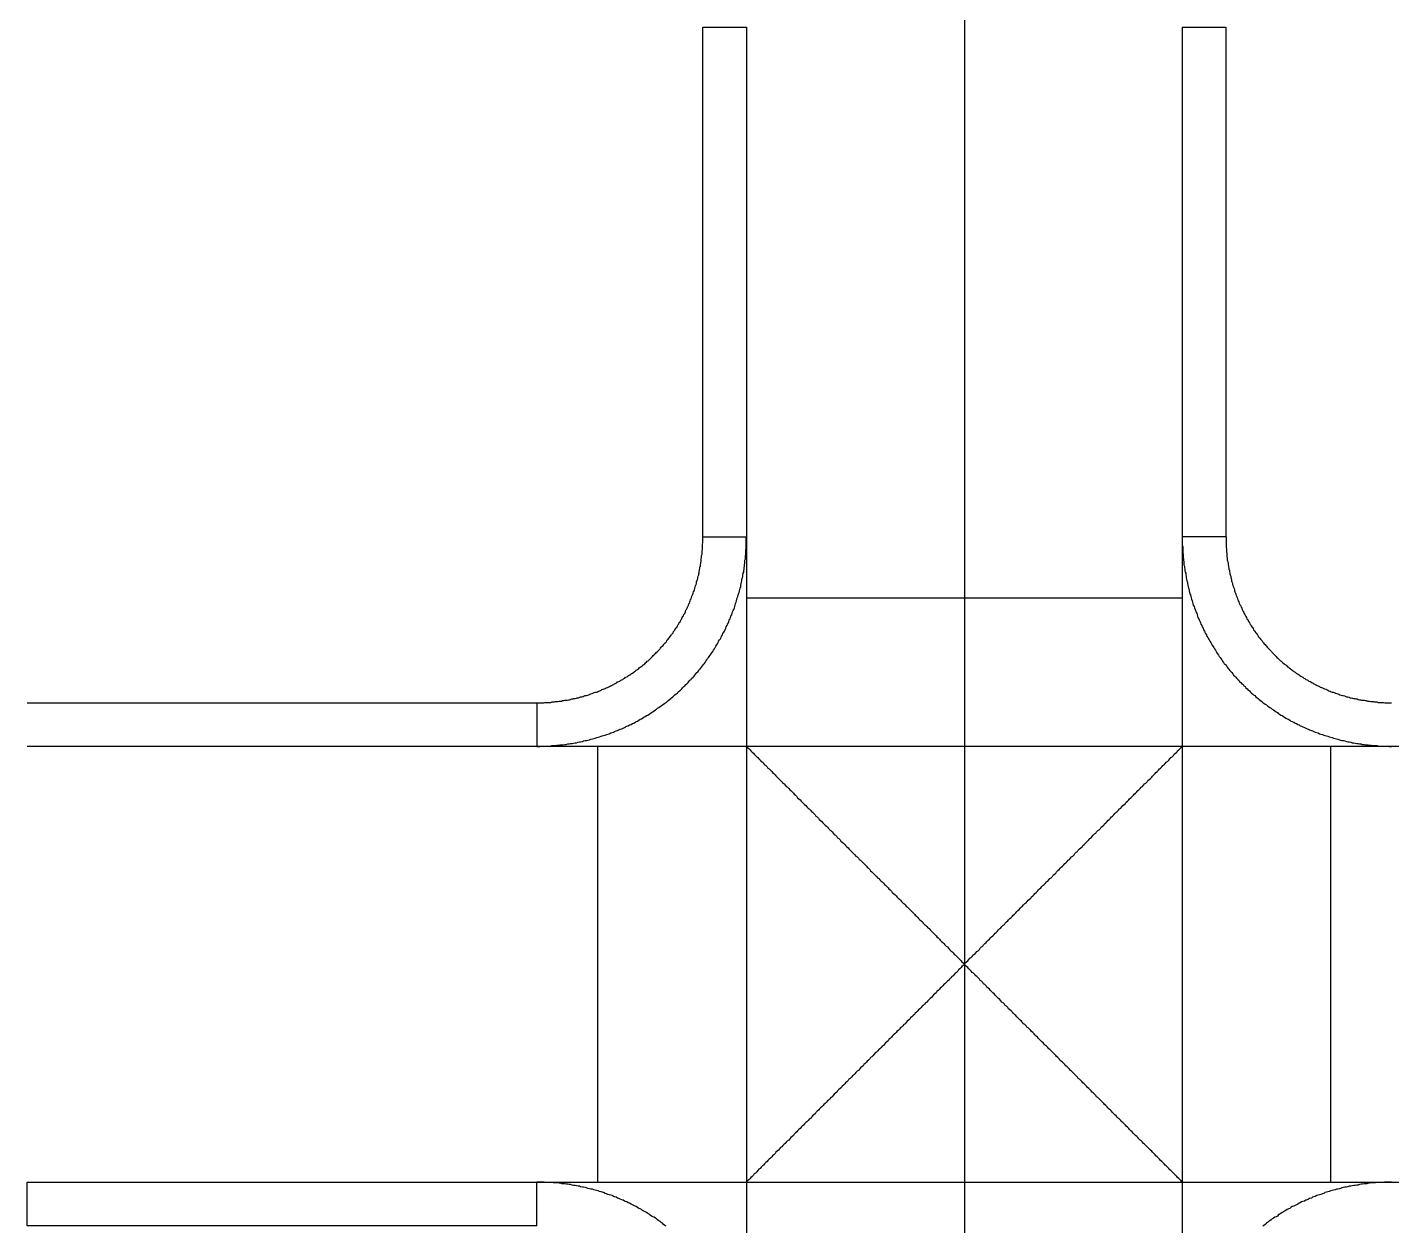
# Model space of a CAD drawing. Header units: millimetres. Extents: x 0 to 3800, y -67 to 2530.
# Drawn here: x 2340.594 to 2343.808, y 1010.494 to 1013.317 of the extents above; entities that cross this region are included whole.
import ezdxf
from ezdxf.lldxf.tags import DXFTag

# ---------------------------------------------------------------- set-up
doc = ezdxf.new("R2010")
doc.units = ezdxf.units.MM
doc.layers.add('내부선 및 부속', color=4, linetype='Continuous')
doc.layers.add('중심선', color=1, linetype='DASHED')
tags = doc.linetypes.add('DASHDOT', pattern=[70, 31, -13, 13, -13]).pattern_tags.tags
tags[10:11] = [DXFTag(74, 4), DXFTag(75, 0), DXFTag(340, '0'), DXFTag(46, 0.0), DXFTag(50, 0.0), DXFTag(44, 0.0), DXFTag(45, 0.0)]
tags[8:9] = [DXFTag(74, 4), DXFTag(75, 0), DXFTag(340, '0'), DXFTag(46, 0.0), DXFTag(50, 0.0), DXFTag(44, 0.0), DXFTag(45, 0.0)]
tags[6:7] = [DXFTag(74, 4), DXFTag(75, 0), DXFTag(340, '0'), DXFTag(46, 0.0), DXFTag(50, 0.0), DXFTag(44, 0.0), DXFTag(45, 0.0)]
tags[4:5] = [DXFTag(74, 4), DXFTag(75, 0), DXFTag(340, '0'), DXFTag(46, 0.0), DXFTag(50, 0.0), DXFTag(44, 0.0), DXFTag(45, 0.0)]
tags = doc.linetypes.add('DASHED', pattern=[25.72, 12.86, -12.86]).pattern_tags.tags
tags[6:7] = [DXFTag(74, 4), DXFTag(75, 0), DXFTag(340, '0'), DXFTag(46, 0.0), DXFTag(50, 0.0), DXFTag(44, 0.0), DXFTag(45, 0.0)]
tags[4:5] = [DXFTag(74, 4), DXFTag(75, 0), DXFTag(340, '0'), DXFTag(46, 0.0), DXFTag(50, 0.0), DXFTag(44, 0.0), DXFTag(45, 0.0)]

msp = doc.modelspace()

# ---------------------------------------------------------------- linework, layer by layer
at = {"layer": '내부선 및 부속', "linetype": 'Continuous'}
for p, q in [((2342.1852, 1012.1164), (2342.1852, 1013.3167)), ((2342.1852, 1013.3167), (2342.2879, 1013.3167)), ((2342.2879, 1013.3167), (2342.2879, 1008.9026)), ((2343.3144, 1013.3167), (2343.3144, 1008.9026)), ((2343.3144, 1013.3167), (2343.4171, 1013.3167)), ((2343.4171, 1013.3167), (2343.4171, 1012.1164)), ((2342.1852, 1012.1164), (2342.2879, 1012.1164)), ((2343.4171, 1012.1164), (2343.3144, 1012.1164)), ((2342.2879, 1011.9728), (2343.3144, 1011.9728)), ((2340.5941, 1011.7256), (2341.7944, 1011.7256)), ((2341.7944, 1011.7256), (2341.7944, 1011.6229)), ((2340.5941, 1011.6229), (2345.0082, 1011.6229)), ((2341.938, 1010.5964), (2341.938, 1011.6229)), ((2343.6643, 1010.5964), (2343.6643, 1011.6229)), ((2340.5941, 1010.4937), (2340.5941, 1010.5964)), ((2340.5941, 1010.5964), (2345.0082, 1010.5964)), ((2341.7944, 1010.4937), (2341.7944, 1010.5964)), ((2341.7944, 1010.4937), (2340.5941, 1010.4937))]:
    msp.add_line(p, q, dxfattribs=at)
at = {"layer": '내부선 및 부속', "linetype": 'Continuous', "flags": 128}
for points in [[(2341.7944, 1011.6225), (2341.7974, 1011.6225), (2341.8014, 1011.6225), (2341.8044, 1011.6235), (2341.8084, 1011.6235), (2341.8114, 1011.6235), (2341.8154, 1011.6235), (2341.8184, 1011.6235), (2341.8224, 1011.6235), (2341.8254, 1011.6235), (2341.8294, 1011.6245), (2341.8324, 1011.6245), (2341.8364, 1011.6245), (2341.8394, 1011.6245), (2341.8424, 1011.6255), (2341.8464, 1011.6255), (2341.8494, 1011.6265), (2341.8534, 1011.6265), (2341.8564, 1011.6265), (2341.8604, 1011.6275), (2341.8634, 1011.6275), (2341.8674, 1011.6285), (2341.8704, 1011.6285), (2341.8734, 1011.6295), (2341.8774, 1011.6295), (2341.8804, 1011.6305), (2341.8844, 1011.6315), (2341.8874, 1011.6315), (2341.8914, 1011.6325), (2341.8944, 1011.6335), (2341.8974, 1011.6335), (2341.9014, 1011.6345), (2341.9044, 1011.6355), (2341.9084, 1011.6365), (2341.9114, 1011.6365), (2341.9144, 1011.6375), (2341.9184, 1011.6385), (2341.9214, 1011.6395), (2341.9254, 1011.6405), (2341.9284, 1011.6415), (2341.9314, 1011.6425), (2341.9354, 1011.6435), (2341.9384, 1011.6445), (2341.9414, 1011.6455), (2341.9454, 1011.6465), (2341.9484, 1011.6475), (2341.9514, 1011.6485), (2341.9554, 1011.6495), (2341.9584, 1011.6505), (2341.9614, 1011.6515), (2341.9644, 1011.6525), (2341.9684, 1011.6545), (2341.9714, 1011.6555), (2341.9744, 1011.6565), (2341.9774, 1011.6575), (2341.9814, 1011.6595), (2341.9844, 1011.6605), (2341.9874, 1011.6615), (2341.9904, 1011.6635), (2341.9944, 1011.6645), (2341.9974, 1011.6655), (2342.0004, 1011.6675), (2342.0034, 1011.6685), (2342.0064, 1011.6705), (2342.0094, 1011.6715), (2342.0124, 1011.6735), (2342.0164, 1011.6745), (2342.0194, 1011.6765), (2342.0224, 1011.6775), (2342.0254, 1011.6795), (2342.0284, 1011.6815), (2342.0314, 1011.6825), (2342.0344, 1011.6845), (2342.0374, 1011.6865), (2342.0404, 1011.6875), (2342.0434, 1011.6895), (2342.0464, 1011.6915), (2342.0494, 1011.6935), (2342.0524, 1011.6955), (2342.0554, 1011.6965), (2342.0584, 1011.6985), (2342.0614, 1011.7005), (2342.0644, 1011.7025), (2342.0674, 1011.7045), (2342.0704, 1011.7065), (2342.0734, 1011.7085), (2342.0764, 1011.7105), (2342.0784, 1011.7125), (2342.0814, 1011.7145), (2342.0844, 1011.7165), (2342.0874, 1011.7185), (2342.0904, 1011.7205), (2342.0924, 1011.7225), (2342.0954, 1011.7245), (2342.0984, 1011.7265), (2342.1014, 1011.7285), (2342.1034, 1011.7305), (2342.1064, 1011.7335), (2342.1094, 1011.7355), (2342.1114, 1011.7375), (2342.1144, 1011.7395), (2342.1144, 1011.7395), (2342.1174, 1011.7425), (2342.1194, 1011.7445), (2342.1224, 1011.7465), (2342.1254, 1011.7485), (2342.1274, 1011.7515), (2342.1304, 1011.7535), (2342.1324, 1011.7555), (2342.1354, 1011.7585), (2342.1374, 1011.7605), (2342.1404, 1011.7635), (2342.1424, 1011.7655), (2342.1454, 1011.7685), (2342.1474, 1011.7705), (2342.1504, 1011.7735), (2342.1524, 1011.7755), (2342.1544, 1011.7785), (2342.1574, 1011.7805), (2342.1594, 1011.7835), (2342.1624, 1011.7855), (2342.1644, 1011.7885), (2342.1664, 1011.7905), (2342.1684, 1011.7935), (2342.1714, 1011.7965), (2342.1734, 1011.7985), (2342.1754, 1011.8015), (2342.1774, 1011.8045), (2342.1794, 1011.8065), (2342.1824, 1011.8095), (2342.1844, 1011.8125), (2342.1864, 1011.8155), (2342.1884, 1011.8175), (2342.1904, 1011.8205), (2342.1924, 1011.8235), (2342.1944, 1011.8265), (2342.1964, 1011.8295), (2342.1984, 1011.8325), (2342.2004, 1011.8345), (2342.2024, 1011.8375), (2342.2044, 1011.8405), (2342.2064, 1011.8435), (2342.2084, 1011.8465), (2342.2104, 1011.8495), (2342.2124, 1011.8525), (2342.2144, 1011.8555), (2342.2154, 1011.8585), (2342.2174, 1011.8615), (2342.2194, 1011.8645), (2342.2214, 1011.8675), (2342.2224, 1011.8705), (2342.2244, 1011.8735), (2342.2264, 1011.8765), (2342.2284, 1011.8795), (2342.2294, 1011.8825), (2342.2314, 1011.8855), (2342.2324, 1011.8885), (2342.2344, 1011.8915), (2342.2364, 1011.8945), (2342.2374, 1011.8975), (2342.2394, 1011.9015), (2342.2404, 1011.9045), (2342.2424, 1011.9075), (2342.2434, 1011.9105), (2342.2454, 1011.9135), (2342.2464, 1011.9165), (2342.2474, 1011.9205), (2342.2494, 1011.9235), (2342.2504, 1011.9265), (2342.2514, 1011.9295), (2342.2534, 1011.9325), (2342.2544, 1011.9365), (2342.2554, 1011.9395), (2342.2564, 1011.9425), (2342.2584, 1011.9455), (2342.2594, 1011.9495), (2342.2604, 1011.9525), (2342.2614, 1011.9555), (2342.2624, 1011.9595), (2342.2634, 1011.9625), (2342.2644, 1011.9655), (2342.2654, 1011.9695), (2342.2664, 1011.9725), (2342.2674, 1011.9755), (2342.2684, 1011.9795), (2342.2694, 1011.9825), (2342.2704, 1011.9855), (2342.2714, 1011.9895), (2342.2724, 1011.9925), (2342.2734, 1011.9955), (2342.2744, 1011.9995), (2342.2744, 1012.0025), (2342.2754, 1012.0065), (2342.2764, 1012.0095), (2342.2774, 1012.0125), (2342.2774, 1012.0165), (2342.2784, 1012.0195), (2342.2794, 1012.0235), (2342.2794, 1012.0265), (2342.2804, 1012.0305), (2342.2814, 1012.0335), (2342.2814, 1012.0365), (2342.2814, 1012.0365), (2342.2824, 1012.0405), (2342.2824, 1012.0435), (2342.2834, 1012.0475), (2342.2834, 1012.0505), (2342.2844, 1012.0545), (2342.2844, 1012.0575), (2342.2844, 1012.0615), (2342.2854, 1012.0645), (2342.2854, 1012.0675), (2342.2854, 1012.0715), (2342.2864, 1012.0745), (2342.2864, 1012.0785), (2342.2864, 1012.0815), (2342.2864, 1012.0855), (2342.2874, 1012.0885), (2342.2874, 1012.0925), (2342.2874, 1012.0955), (2342.2874, 1012.0995), (2342.2874, 1012.1025), (2342.2874, 1012.1065), (2342.2874, 1012.1095), (2342.2874, 1012.1125), (2342.2874, 1012.1165), (2342.2874, 1012.1165)], [(2341.7944, 1011.7255), (2341.7974, 1011.7255), (2341.7994, 1011.7255), (2341.8024, 1011.7255), (2341.8054, 1011.7255), (2341.8084, 1011.7255), (2341.8104, 1011.7255), (2341.8134, 1011.7265), (2341.8164, 1011.7265), (2341.8194, 1011.7265), (2341.8214, 1011.7265), (2341.8244, 1011.7265), (2341.8274, 1011.7265), (2341.8304, 1011.7275), (2341.8324, 1011.7275), (2341.8354, 1011.7275), (2341.8384, 1011.7285), (2341.8414, 1011.7285), (2341.8434, 1011.7285), (2341.8464, 1011.7295), (2341.8494, 1011.7295), (2341.8524, 1011.7295), (2341.8544, 1011.7305), (2341.8574, 1011.7305), (2341.8604, 1011.7315), (2341.8624, 1011.7315), (2341.8654, 1011.7315), (2341.8684, 1011.7325), (2341.8714, 1011.7325), (2341.8734, 1011.7335), (2341.8764, 1011.7345), (2341.8794, 1011.7345), (2341.8814, 1011.7355), (2341.8844, 1011.7355), (2341.8874, 1011.7365), (2341.8894, 1011.7375), (2341.8924, 1011.7375), (2341.8954, 1011.7385), (2341.8974, 1011.7395), (2341.9004, 1011.7395), (2341.9034, 1011.7405), (2341.9054, 1011.7415), (2341.9084, 1011.7425), (2341.9114, 1011.7425), (2341.9134, 1011.7435), (2341.9164, 1011.7445), (2341.9194, 1011.7455), (2341.9214, 1011.7465), (2341.9244, 1011.7475), (2341.9264, 1011.7485), (2341.9294, 1011.7495), (2341.9324, 1011.7505), (2341.9344, 1011.7505), (2341.9374, 1011.7515), (2341.9394, 1011.7525), (2341.9424, 1011.7535), (2341.9454, 1011.7555), (2341.9474, 1011.7565), (2341.9504, 1011.7575), (2341.9524, 1011.7585), (2341.9554, 1011.7595), (2341.9574, 1011.7605), (2341.9604, 1011.7615), (2341.9624, 1011.7625), (2341.9654, 1011.7635), (2341.9674, 1011.7655), (2341.9704, 1011.7665), (2341.9724, 1011.7675), (2341.9754, 1011.7685), (2341.9774, 1011.7705), (2341.9804, 1011.7715), (2341.9824, 1011.7725), (2341.9844, 1011.7745), (2341.9874, 1011.7755), (2341.9894, 1011.7765), (2341.9924, 1011.7785), (2341.9944, 1011.7795), (2341.9964, 1011.7805), (2341.9994, 1011.7825), (2342.0014, 1011.7835), (2342.0034, 1011.7855), (2342.0064, 1011.7865), (2342.0084, 1011.7885), (2342.0104, 1011.7895), (2342.0134, 1011.7915), (2342.0154, 1011.7925), (2342.0174, 1011.7945), (2342.0194, 1011.7955), (2342.0224, 1011.7975), (2342.0244, 1011.7995), (2342.0264, 1011.8005), (2342.0284, 1011.8025), (2342.0314, 1011.8035), (2342.0334, 1011.8055), (2342.0354, 1011.8075), (2342.0374, 1011.8095), (2342.0394, 1011.8105), (2342.0424, 1011.8125), (2342.0444, 1011.8145), (2342.0464, 1011.8155), (2342.0484, 1011.8175), (2342.0484, 1011.8175), (2342.0504, 1011.8195), (2342.0524, 1011.8215), (2342.0544, 1011.8235), (2342.0564, 1011.8245), (2342.0584, 1011.8265), (2342.0604, 1011.8285), (2342.0624, 1011.8305), (2342.0644, 1011.8325), (2342.0664, 1011.8345), (2342.0684, 1011.8365), (2342.0704, 1011.8385), (2342.0724, 1011.8405), (2342.0744, 1011.8425), (2342.0764, 1011.8445), (2342.0784, 1011.8465), (2342.0804, 1011.8485), (2342.0824, 1011.8505), (2342.0844, 1011.8525), (2342.0854, 1011.8545), (2342.0874, 1011.8565), (2342.0894, 1011.8585), (2342.0914, 1011.8605), (2342.0934, 1011.8625), (2342.0944, 1011.8645), (2342.0964, 1011.8665), (2342.0984, 1011.8685), (2342.1004, 1011.8715), (2342.1014, 1011.8735), (2342.1034, 1011.8755), (2342.1054, 1011.8775), (2342.1064, 1011.8795), (2342.1084, 1011.8815), (2342.1104, 1011.8845), (2342.1114, 1011.8865), (2342.1134, 1011.8885), (2342.1154, 1011.8905), (2342.1164, 1011.8935), (2342.1184, 1011.8955), (2342.1194, 1011.8975), (2342.1214, 1011.9005), (2342.1224, 1011.9025), (2342.1244, 1011.9045), (2342.1254, 1011.9065), (2342.1274, 1011.9095), (2342.1284, 1011.9115), (2342.1294, 1011.9145), (2342.1314, 1011.9165), (2342.1324, 1011.9185), (2342.1344, 1011.9215), (2342.1354, 1011.9235), (2342.1364, 1011.9265), (2342.1384, 1011.9285), (2342.1394, 1011.9305), (2342.1404, 1011.9335), (2342.1424, 1011.9355), (2342.1434, 1011.9385), (2342.1444, 1011.9405), (2342.1454, 1011.9435), (2342.1464, 1011.9455), (2342.1484, 1011.9485), (2342.1494, 1011.9505), (2342.1504, 1011.9535), (2342.1514, 1011.9555), (2342.1524, 1011.9585), (2342.1534, 1011.9605), (2342.1544, 1011.9635), (2342.1554, 1011.9655), (2342.1564, 1011.9685), (2342.1574, 1011.9705), (2342.1584, 1011.9735), (2342.1594, 1011.9765), (2342.1604, 1011.9785), (2342.1614, 1011.9815), (2342.1624, 1011.9835), (2342.1634, 1011.9865), (2342.1644, 1011.9895), (2342.1654, 1011.9915), (2342.1664, 1011.9945), (2342.1674, 1011.9975), (2342.1674, 1011.9995), (2342.1684, 1012.0025), (2342.1694, 1012.0045), (2342.1704, 1012.0075), (2342.1704, 1012.0105), (2342.1714, 1012.0125), (2342.1724, 1012.0155), (2342.1734, 1012.0185), (2342.1734, 1012.0205), (2342.1744, 1012.0235), (2342.1754, 1012.0265), (2342.1754, 1012.0295), (2342.1764, 1012.0315), (2342.1764, 1012.0345), (2342.1774, 1012.0375), (2342.1774, 1012.0395), (2342.1784, 1012.0425), (2342.1784, 1012.0455), (2342.1794, 1012.0475), (2342.1794, 1012.0505), (2342.1804, 1012.0535), (2342.1804, 1012.0535), (2342.1804, 1012.0565), (2342.1814, 1012.0585), (2342.1814, 1012.0615), (2342.1814, 1012.0645), (2342.1824, 1012.0675), (2342.1824, 1012.0695), (2342.1824, 1012.0725), (2342.1834, 1012.0755), (2342.1834, 1012.0785), (2342.1834, 1012.0805), (2342.1834, 1012.0835), (2342.1844, 1012.0865), (2342.1844, 1012.0885), (2342.1844, 1012.0915), (2342.1844, 1012.0945), (2342.1844, 1012.0975), (2342.1844, 1012.0995), (2342.1854, 1012.1025), (2342.1854, 1012.1055), (2342.1854, 1012.1085), (2342.1854, 1012.1105), (2342.1854, 1012.1135), (2342.1854, 1012.1165), (2342.1854, 1012.1165)], [(2343.3144, 1012.1165), (2343.3144, 1012.1125), (2343.3144, 1012.1095), (2343.3144, 1012.1065), (2343.3144, 1012.1025), (2343.3144, 1012.0995), (2343.3144, 1012.0955), (2343.3154, 1012.0925), (2343.3154, 1012.0885), (2343.3154, 1012.0855), (2343.3154, 1012.0815), (2343.3154, 1012.0785), (2343.3164, 1012.0745), (2343.3164, 1012.0715), (2343.3164, 1012.0675), (2343.3174, 1012.0645), (2343.3174, 1012.0615), (2343.3184, 1012.0575), (2343.3184, 1012.0545), (2343.3184, 1012.0505), (2343.3194, 1012.0475), (2343.3194, 1012.0435), (2343.3204, 1012.0405), (2343.3204, 1012.0365), (2343.3214, 1012.0335), (2343.3224, 1012.0305), (2343.3224, 1012.0265), (2343.3234, 1012.0235), (2343.3234, 1012.0195), (2343.3244, 1012.0165), (2343.3254, 1012.0125), (2343.3264, 1012.0095), (2343.3264, 1012.0065), (2343.3274, 1012.0025), (2343.3284, 1011.9995), (2343.3294, 1011.9955), (2343.3304, 1011.9925), (2343.3304, 1011.9895), (2343.3314, 1011.9855), (2343.3324, 1011.9825), (2343.3334, 1011.9795), (2343.3344, 1011.9755), (2343.3354, 1011.9725), (2343.3364, 1011.9695), (2343.3374, 1011.9655), (2343.3384, 1011.9625), (2343.3394, 1011.9595), (2343.3404, 1011.9555), (2343.3424, 1011.9525), (2343.3434, 1011.9495), (2343.3444, 1011.9455), (2343.3454, 1011.9425), (2343.3464, 1011.9395), (2343.3484, 1011.9365), (2343.3494, 1011.9325), (2343.3504, 1011.9295), (2343.3514, 1011.9265), (2343.3534, 1011.9235), (2343.3544, 1011.9205), (2343.3564, 1011.9165), (2343.3574, 1011.9135), (2343.3584, 1011.9105), (2343.3604, 1011.9075), (2343.3614, 1011.9045), (2343.3634, 1011.9015), (2343.3644, 1011.8975), (2343.3664, 1011.8945), (2343.3674, 1011.8915), (2343.3694, 1011.8885), (2343.3714, 1011.8855), (2343.3724, 1011.8825), (2343.3744, 1011.8795), (2343.3764, 1011.8765), (2343.3774, 1011.8735), (2343.3794, 1011.8705), (2343.3814, 1011.8675), (2343.3834, 1011.8645), (2343.3844, 1011.8615), (2343.3864, 1011.8585), (2343.3884, 1011.8555), (2343.3904, 1011.8525), (2343.3924, 1011.8495), (2343.3944, 1011.8465), (2343.3954, 1011.8435), (2343.3974, 1011.8405), (2343.3994, 1011.8375), (2343.4014, 1011.8345), (2343.4034, 1011.8325), (2343.4054, 1011.8295), (2343.4074, 1011.8265), (2343.4094, 1011.8235), (2343.4114, 1011.8205), (2343.4134, 1011.8175), (2343.4164, 1011.8155), (2343.4184, 1011.8125), (2343.4204, 1011.8095), (2343.4224, 1011.8065), (2343.4244, 1011.8045), (2343.4264, 1011.8015), (2343.4294, 1011.7985), (2343.4314, 1011.7965), (2343.4314, 1011.7965), (2343.4334, 1011.7935), (2343.4354, 1011.7905), (2343.4384, 1011.7885), (2343.4404, 1011.7855), (2343.4424, 1011.7835), (2343.4454, 1011.7805), (2343.4474, 1011.7785), (2343.4494, 1011.7755), (2343.4524, 1011.7735), (2343.4544, 1011.7705), (2343.4574, 1011.7685), (2343.4594, 1011.7655), (2343.4624, 1011.7635), (2343.4644, 1011.7605), (2343.4674, 1011.7585), (2343.4694, 1011.7555), (2343.4724, 1011.7535), (2343.4744, 1011.7515), (2343.4774, 1011.7485), (2343.4794, 1011.7465), (2343.4824, 1011.7445), (2343.4854, 1011.7425), (2343.4874, 1011.7395), (2343.4904, 1011.7375), (2343.4934, 1011.7355), (2343.4954, 1011.7335), (2343.4984, 1011.7305), (2343.5014, 1011.7285), (2343.5044, 1011.7265), (2343.5064, 1011.7245), (2343.5094, 1011.7225), (2343.5124, 1011.7205), (2343.5154, 1011.7185), (2343.5174, 1011.7165), (2343.5204, 1011.7145), (2343.5234, 1011.7125), (2343.5264, 1011.7105), (2343.5294, 1011.7085), (2343.5324, 1011.7065), (2343.5354, 1011.7045), (2343.5384, 1011.7025), (2343.5404, 1011.7005), (2343.5434, 1011.6985), (2343.5464, 1011.6965), (2343.5494, 1011.6955), (2343.5524, 1011.6935), (2343.5554, 1011.6915), (2343.5584, 1011.6895), (2343.5614, 1011.6875), (2343.5644, 1011.6865), (2343.5674, 1011.6845), (2343.5704, 1011.6825), (2343.5734, 1011.6815), (2343.5774, 1011.6795), (2343.5804, 1011.6775), (2343.5834, 1011.6765), (2343.5864, 1011.6745), (2343.5894, 1011.6735), (2343.5924, 1011.6715), (2343.5954, 1011.6705), (2343.5984, 1011.6685), (2343.6024, 1011.6675), (2343.6054, 1011.6655), (2343.6084, 1011.6645), (2343.6114, 1011.6635), (2343.6144, 1011.6615), (2343.6184, 1011.6605), (2343.6214, 1011.6595), (2343.6244, 1011.6575), (2343.6274, 1011.6565), (2343.6314, 1011.6555), (2343.6344, 1011.6545), (2343.6374, 1011.6525), (2343.6404, 1011.6515), (2343.6444, 1011.6505), (2343.6474, 1011.6495), (2343.6504, 1011.6485), (2343.6544, 1011.6475), (2343.6574, 1011.6465), (2343.6604, 1011.6455), (2343.6644, 1011.6445), (2343.6674, 1011.6435), (2343.6704, 1011.6425), (2343.6744, 1011.6415), (2343.6774, 1011.6405), (2343.6804, 1011.6395), (2343.6844, 1011.6385), (2343.6874, 1011.6375), (2343.6904, 1011.6365), (2343.6944, 1011.6365), (2343.6974, 1011.6355), (2343.7014, 1011.6345), (2343.7044, 1011.6335), (2343.7074, 1011.6335), (2343.7114, 1011.6325), (2343.7144, 1011.6315), (2343.7184, 1011.6315), (2343.7214, 1011.6305), (2343.7254, 1011.6295), (2343.7284, 1011.6295), (2343.7284, 1011.6295), (2343.7314, 1011.6285), (2343.7354, 1011.6285), (2343.7384, 1011.6275), (2343.7424, 1011.6275), (2343.7454, 1011.6265), (2343.7494, 1011.6265), (2343.7524, 1011.6265), (2343.7564, 1011.6255), (2343.7594, 1011.6255), (2343.7634, 1011.6245), (2343.7664, 1011.6245), (2343.7694, 1011.6245), (2343.7734, 1011.6245), (2343.7764, 1011.6235), (2343.7804, 1011.6235), (2343.7834, 1011.6235), (2343.7874, 1011.6235), (2343.7904, 1011.6235), (2343.7944, 1011.6235), (2343.7974, 1011.6235), (2343.8014, 1011.6225), (2343.8044, 1011.6225), (2343.8074, 1011.6225), (2343.8074, 1011.6225)], [(2343.4174, 1012.1165), (2343.4174, 1012.1135), (2343.4174, 1012.1105), (2343.4174, 1012.1085), (2343.4174, 1012.1055), (2343.4174, 1012.1025), (2343.4174, 1012.0995), (2343.4174, 1012.0975), (2343.4174, 1012.0945), (2343.4174, 1012.0915), (2343.4184, 1012.0885), (2343.4184, 1012.0865), (2343.4184, 1012.0835), (2343.4184, 1012.0805), (2343.4194, 1012.0785), (2343.4194, 1012.0755), (2343.4194, 1012.0725), (2343.4194, 1012.0695), (2343.4204, 1012.0675), (2343.4204, 1012.0645), (2343.4204, 1012.0615), (2343.4214, 1012.0585), (2343.4214, 1012.0565), (2343.4224, 1012.0535), (2343.4224, 1012.0505), (2343.4234, 1012.0475), (2343.4234, 1012.0455), (2343.4244, 1012.0425), (2343.4244, 1012.0395), (2343.4254, 1012.0375), (2343.4254, 1012.0345), (2343.4264, 1012.0315), (2343.4264, 1012.0295), (2343.4274, 1012.0265), (2343.4284, 1012.0235), (2343.4284, 1012.0205), (2343.4294, 1012.0185), (2343.4304, 1012.0155), (2343.4304, 1012.0125), (2343.4314, 1012.0105), (2343.4324, 1012.0075), (2343.4324, 1012.0045), (2343.4334, 1012.0025), (2343.4344, 1011.9995), (2343.4354, 1011.9975), (2343.4364, 1011.9945), (2343.4374, 1011.9915), (2343.4374, 1011.9895), (2343.4384, 1011.9865), (2343.4394, 1011.9835), (2343.4404, 1011.9815), (2343.4414, 1011.9785), (2343.4424, 1011.9765), (2343.4434, 1011.9735), (2343.4444, 1011.9705), (2343.4454, 1011.9685), (2343.4464, 1011.9655), (2343.4474, 1011.9635), (2343.4484, 1011.9605), (2343.4494, 1011.9585), (2343.4504, 1011.9555), (2343.4524, 1011.9535), (2343.4534, 1011.9505), (2343.4544, 1011.9485), (2343.4554, 1011.9455), (2343.4564, 1011.9435), (2343.4574, 1011.9405), (2343.4594, 1011.9385), (2343.4604, 1011.9355), (2343.4614, 1011.9335), (2343.4634, 1011.9305), (2343.4644, 1011.9285), (2343.4654, 1011.9265), (2343.4664, 1011.9235), (2343.4684, 1011.9215), (2343.4694, 1011.9185), (2343.4714, 1011.9165), (2343.4724, 1011.9145), (2343.4734, 1011.9115), (2343.4754, 1011.9095), (2343.4764, 1011.9065), (2343.4784, 1011.9045), (2343.4794, 1011.9025), (2343.4814, 1011.9005), (2343.4824, 1011.8975), (2343.4844, 1011.8955), (2343.4854, 1011.8935), (2343.4874, 1011.8905), (2343.4894, 1011.8885), (2343.4904, 1011.8865), (2343.4924, 1011.8845), (2343.4934, 1011.8815), (2343.4954, 1011.8795), (2343.4974, 1011.8775), (2343.4984, 1011.8755), (2343.5004, 1011.8735), (2343.5024, 1011.8715), (2343.5044, 1011.8685), (2343.5054, 1011.8665), (2343.5074, 1011.8645), (2343.5094, 1011.8625), (2343.5094, 1011.8625), (2343.5114, 1011.8605), (2343.5124, 1011.8585), (2343.5144, 1011.8565), (2343.5164, 1011.8545), (2343.5184, 1011.8525), (2343.5204, 1011.8505), (2343.5224, 1011.8485), (2343.5244, 1011.8465), (2343.5254, 1011.8445), (2343.5274, 1011.8425), (2343.5294, 1011.8405), (2343.5314, 1011.8385), (2343.5334, 1011.8365), (2343.5354, 1011.8345), (2343.5374, 1011.8325), (2343.5394, 1011.8305), (2343.5414, 1011.8285), (2343.5434, 1011.8265), (2343.5454, 1011.8245), (2343.5474, 1011.8235), (2343.5494, 1011.8215), (2343.5514, 1011.8195), (2343.5544, 1011.8175), (2343.5564, 1011.8155), (2343.5584, 1011.8145), (2343.5604, 1011.8125), (2343.5624, 1011.8105), (2343.5644, 1011.8095), (2343.5664, 1011.8075), (2343.5694, 1011.8055), (2343.5714, 1011.8035), (2343.5734, 1011.8025), (2343.5754, 1011.8005), (2343.5774, 1011.7995), (2343.5804, 1011.7975), (2343.5824, 1011.7955), (2343.5844, 1011.7945), (2343.5874, 1011.7925), (2343.5894, 1011.7915), (2343.5914, 1011.7895), (2343.5934, 1011.7885), (2343.5964, 1011.7865), (2343.5984, 1011.7855), (2343.6004, 1011.7835), (2343.6034, 1011.7825), (2343.6054, 1011.7805), (2343.6084, 1011.7795), (2343.6104, 1011.7785), (2343.6124, 1011.7765), (2343.6154, 1011.7755), (2343.6174, 1011.7745), (2343.6204, 1011.7725), (2343.6224, 1011.7715), (2343.6244, 1011.7705), (2343.6274, 1011.7685), (2343.6294, 1011.7675), (2343.6324, 1011.7665), (2343.6344, 1011.7655), (2343.6374, 1011.7635), (2343.6394, 1011.7625), (2343.6424, 1011.7615), (2343.6444, 1011.7605), (2343.6474, 1011.7595), (2343.6494, 1011.7585), (2343.6524, 1011.7575), (2343.6544, 1011.7565), (2343.6574, 1011.7555), (2343.6594, 1011.7535), (2343.6624, 1011.7525), (2343.6654, 1011.7515), (2343.6674, 1011.7505), (2343.6704, 1011.7505), (2343.6724, 1011.7495), (2343.6754, 1011.7485), (2343.6784, 1011.7475), (2343.6804, 1011.7465), (2343.6834, 1011.7455), (2343.6854, 1011.7445), (2343.6884, 1011.7435), (2343.6914, 1011.7425), (2343.6934, 1011.7425), (2343.6964, 1011.7415), (2343.6994, 1011.7405), (2343.7014, 1011.7395), (2343.7044, 1011.7395), (2343.7074, 1011.7385), (2343.7094, 1011.7375), (2343.7124, 1011.7375), (2343.7154, 1011.7365), (2343.7174, 1011.7355), (2343.7204, 1011.7355), (2343.7234, 1011.7345), (2343.7264, 1011.7345), (2343.7284, 1011.7335), (2343.7314, 1011.7325), (2343.7344, 1011.7325), (2343.7364, 1011.7315), (2343.7394, 1011.7315), (2343.7424, 1011.7315), (2343.7454, 1011.7305), (2343.7454, 1011.7305), (2343.7474, 1011.7305), (2343.7504, 1011.7295), (2343.7534, 1011.7295), (2343.7554, 1011.7295), (2343.7584, 1011.7285), (2343.7614, 1011.7285), (2343.7644, 1011.7285), (2343.7664, 1011.7275), (2343.7694, 1011.7275), (2343.7724, 1011.7275), (2343.7754, 1011.7265), (2343.7774, 1011.7265), (2343.7804, 1011.7265), (2343.7834, 1011.7265), (2343.7864, 1011.7265), (2343.7884, 1011.7265), (2343.7914, 1011.7255), (2343.7944, 1011.7255), (2343.7974, 1011.7255), (2343.7994, 1011.7255), (2343.8024, 1011.7255), (2343.8054, 1011.7255), (2343.8074, 1011.7255), (2343.8074, 1011.7255)], [(2342.2874, 1011.6225), (2342.2904, 1011.6205), (2342.2934, 1011.6175), (2342.2964, 1011.6145), (2342.2984, 1011.6125), (2342.3014, 1011.6095), (2342.3044, 1011.6065), (2342.3064, 1011.6045), (2342.3094, 1011.6015), (2342.3124, 1011.5985), (2342.3144, 1011.5965), (2342.3174, 1011.5935), (2342.3204, 1011.5905), (2342.3224, 1011.5875), (2342.3254, 1011.5855), (2342.3284, 1011.5825), (2342.3304, 1011.5795), (2342.3334, 1011.5775), (2342.3364, 1011.5745), (2342.3384, 1011.5715), (2342.3414, 1011.5695), (2342.3444, 1011.5665), (2342.3474, 1011.5635), (2342.3494, 1011.5615), (2342.3524, 1011.5585), (2342.3554, 1011.5555), (2342.3574, 1011.5535), (2342.3604, 1011.5505), (2342.3634, 1011.5475), (2342.3654, 1011.5445), (2342.3684, 1011.5425), (2342.3714, 1011.5395), (2342.3734, 1011.5365), (2342.3764, 1011.5345), (2342.3794, 1011.5315), (2342.3814, 1011.5285), (2342.3844, 1011.5265), (2342.3874, 1011.5235), (2342.3904, 1011.5205), (2342.3924, 1011.5185), (2342.3954, 1011.5155), (2342.3984, 1011.5125), (2342.4004, 1011.5105), (2342.4034, 1011.5075), (2342.4064, 1011.5045), (2342.4084, 1011.5015), (2342.4114, 1011.4995), (2342.4144, 1011.4965), (2342.4164, 1011.4935), (2342.4194, 1011.4915), (2342.4224, 1011.4885), (2342.4244, 1011.4855), (2342.4274, 1011.4835), (2342.4304, 1011.4805), (2342.4334, 1011.4775), (2342.4354, 1011.4755), (2342.4384, 1011.4725), (2342.4414, 1011.4695), (2342.4434, 1011.4675), (2342.4464, 1011.4645), (2342.4494, 1011.4615), (2342.4514, 1011.4585), (2342.4544, 1011.4565), (2342.4574, 1011.4535), (2342.4594, 1011.4505), (2342.4624, 1011.4485), (2342.4654, 1011.4455), (2342.4674, 1011.4425), (2342.4704, 1011.4405), (2342.4734, 1011.4375), (2342.4764, 1011.4345), (2342.4784, 1011.4325), (2342.4814, 1011.4295), (2342.4844, 1011.4265), (2342.4864, 1011.4245), (2342.4894, 1011.4215), (2342.4924, 1011.4185), (2342.4944, 1011.4155), (2342.4974, 1011.4135), (2342.5004, 1011.4105), (2342.5024, 1011.4075), (2342.5054, 1011.4055), (2342.5084, 1011.4025), (2342.5104, 1011.3995), (2342.5134, 1011.3975), (2342.5164, 1011.3945), (2342.5194, 1011.3915), (2342.5214, 1011.3895), (2342.5244, 1011.3865), (2342.5274, 1011.3835), (2342.5294, 1011.3815), (2342.5324, 1011.3785), (2342.5354, 1011.3755), (2342.5374, 1011.3725), (2342.5404, 1011.3705), (2342.5434, 1011.3675), (2342.5454, 1011.3645), (2342.5484, 1011.3625), (2342.5514, 1011.3595), (2342.5534, 1011.3565), (2342.5564, 1011.3545), (2342.5564, 1011.3545), (2342.5594, 1011.3515), (2342.5624, 1011.3485), (2342.5644, 1011.3465), (2342.5674, 1011.3435), (2342.5704, 1011.3405), (2342.5724, 1011.3385), (2342.5754, 1011.3355), (2342.5784, 1011.3325), (2342.5804, 1011.3295), (2342.5834, 1011.3275), (2342.5864, 1011.3245), (2342.5884, 1011.3215), (2342.5914, 1011.3195), (2342.5944, 1011.3165), (2342.5964, 1011.3135), (2342.5994, 1011.3115), (2342.6024, 1011.3085), (2342.6054, 1011.3055), (2342.6074, 1011.3035), (2342.6104, 1011.3005), (2342.6134, 1011.2975), (2342.6154, 1011.2955), (2342.6184, 1011.2925), (2342.6214, 1011.2895), (2342.6234, 1011.2875), (2342.6264, 1011.2845), (2342.6294, 1011.2815), (2342.6314, 1011.2785), (2342.6344, 1011.2765), (2342.6374, 1011.2735), (2342.6404, 1011.2705), (2342.6424, 1011.2685), (2342.6454, 1011.2655), (2342.6484, 1011.2625), (2342.6504, 1011.2605), (2342.6534, 1011.2575), (2342.6564, 1011.2545), (2342.6584, 1011.2525), (2342.6614, 1011.2495), (2342.6644, 1011.2465), (2342.6664, 1011.2445), (2342.6694, 1011.2415), (2342.6724, 1011.2385), (2342.6754, 1011.2365), (2342.6774, 1011.2335), (2342.6804, 1011.2305), (2342.6834, 1011.2275), (2342.6854, 1011.2255), (2342.6884, 1011.2225), (2342.6914, 1011.2195), (2342.6934, 1011.2175), (2342.6964, 1011.2145), (2342.6994, 1011.2115), (2342.7014, 1011.2095), (2342.7044, 1011.2065), (2342.7074, 1011.2035), (2342.7094, 1011.2015), (2342.7124, 1011.1985), (2342.7154, 1011.1955), (2342.7184, 1011.1935), (2342.7204, 1011.1905), (2342.7234, 1011.1875), (2342.7264, 1011.1855), (2342.7284, 1011.1825), (2342.7314, 1011.1795), (2342.7344, 1011.1765), (2342.7364, 1011.1745), (2342.7394, 1011.1715), (2342.7424, 1011.1685), (2342.7444, 1011.1665), (2342.7474, 1011.1635), (2342.7504, 1011.1605), (2342.7524, 1011.1585), (2342.7554, 1011.1555), (2342.7584, 1011.1525), (2342.7614, 1011.1505), (2342.7634, 1011.1475), (2342.7664, 1011.1445), (2342.7694, 1011.1415), (2342.7714, 1011.1395), (2342.7744, 1011.1365), (2342.7774, 1011.1335), (2342.7794, 1011.1315), (2342.7824, 1011.1285), (2342.7854, 1011.1255), (2342.7874, 1011.1235), (2342.7904, 1011.1205), (2342.7934, 1011.1175), (2342.7954, 1011.1155), (2342.7984, 1011.1125), (2342.8014, 1011.1095), (2342.8014, 1011.1095)], [(2342.8014, 1011.1095), (2342.8034, 1011.1125), (2342.8064, 1011.1155), (2342.8094, 1011.1175), (2342.8114, 1011.1205), (2342.8144, 1011.1235), (2342.8174, 1011.1255), (2342.8204, 1011.1285), (2342.8224, 1011.1315), (2342.8254, 1011.1335), (2342.8284, 1011.1365), (2342.8304, 1011.1395), (2342.8334, 1011.1415), (2342.8364, 1011.1445), (2342.8384, 1011.1475), (2342.8414, 1011.1505), (2342.8444, 1011.1525), (2342.8464, 1011.1555), (2342.8494, 1011.1585), (2342.8524, 1011.1605), (2342.8544, 1011.1635), (2342.8574, 1011.1665), (2342.8604, 1011.1685), (2342.8624, 1011.1715), (2342.8654, 1011.1745), (2342.8684, 1011.1765), (2342.8714, 1011.1795), (2342.8734, 1011.1825), (2342.8764, 1011.1845), (2342.8794, 1011.1875), (2342.8814, 1011.1905), (2342.8844, 1011.1935), (2342.8874, 1011.1955), (2342.8894, 1011.1985), (2342.8924, 1011.2015), (2342.8954, 1011.2035), (2342.8974, 1011.2065), (2342.9004, 1011.2095), (2342.9034, 1011.2115), (2342.9054, 1011.2145), (2342.9084, 1011.2175), (2342.9114, 1011.2195), (2342.9144, 1011.2225), (2342.9164, 1011.2255), (2342.9194, 1011.2275), (2342.9224, 1011.2305), (2342.9244, 1011.2335), (2342.9274, 1011.2365), (2342.9304, 1011.2385), (2342.9324, 1011.2415), (2342.9354, 1011.2445), (2342.9384, 1011.2465), (2342.9404, 1011.2495), (2342.9434, 1011.2525), (2342.9464, 1011.2545), (2342.9494, 1011.2575), (2342.9514, 1011.2605), (2342.9544, 1011.2625), (2342.9574, 1011.2655), (2342.9594, 1011.2685), (2342.9624, 1011.2705), (2342.9654, 1011.2735), (2342.9674, 1011.2765), (2342.9704, 1011.2785), (2342.9734, 1011.2815), (2342.9754, 1011.2845), (2342.9784, 1011.2875), (2342.9814, 1011.2895), (2342.9834, 1011.2925), (2342.9864, 1011.2955), (2342.9894, 1011.2975), (2342.9924, 1011.3005), (2342.9944, 1011.3035), (2342.9974, 1011.3055), (2343.0004, 1011.3085), (2343.0024, 1011.3115), (2343.0054, 1011.3135), (2343.0084, 1011.3165), (2343.0104, 1011.3195), (2343.0134, 1011.3215), (2343.0164, 1011.3245), (2343.0184, 1011.3275), (2343.0214, 1011.3305), (2343.0244, 1011.3325), (2343.0264, 1011.3355), (2343.0294, 1011.3385), (2343.0324, 1011.3405), (2343.0354, 1011.3435), (2343.0374, 1011.3465), (2343.0404, 1011.3485), (2343.0434, 1011.3515), (2343.0454, 1011.3545), (2343.0484, 1011.3565), (2343.0514, 1011.3595), (2343.0534, 1011.3625), (2343.0564, 1011.3645), (2343.0594, 1011.3675), (2343.0614, 1011.3705), (2343.0644, 1011.3735), (2343.0674, 1011.3755), (2343.0694, 1011.3785), (2343.0694, 1011.3785), (2343.0724, 1011.3815), (2343.0754, 1011.3835), (2343.0784, 1011.3865), (2343.0804, 1011.3895), (2343.0834, 1011.3915), (2343.0864, 1011.3945), (2343.0884, 1011.3975), (2343.0914, 1011.3995), (2343.0944, 1011.4025), (2343.0964, 1011.4055), (2343.0994, 1011.4075), (2343.1024, 1011.4105), (2343.1044, 1011.4135), (2343.1074, 1011.4165), (2343.1104, 1011.4185), (2343.1124, 1011.4215), (2343.1154, 1011.4245), (2343.1184, 1011.4265), (2343.1214, 1011.4295), (2343.1234, 1011.4325), (2343.1264, 1011.4345), (2343.1294, 1011.4375), (2343.1314, 1011.4405), (2343.1344, 1011.4425), (2343.1374, 1011.4455), (2343.1394, 1011.4485), (2343.1424, 1011.4505), (2343.1454, 1011.4535), (2343.1474, 1011.4565), (2343.1504, 1011.4585), (2343.1534, 1011.4615), (2343.1554, 1011.4645), (2343.1584, 1011.4675), (2343.1614, 1011.4695), (2343.1644, 1011.4725), (2343.1664, 1011.4755), (2343.1694, 1011.4775), (2343.1724, 1011.4805), (2343.1744, 1011.4835), (2343.1774, 1011.4855), (2343.1804, 1011.4885), (2343.1824, 1011.4915), (2343.1854, 1011.4935), (2343.1884, 1011.4965), (2343.1904, 1011.4995), (2343.1934, 1011.5015), (2343.1964, 1011.5045), (2343.1994, 1011.5075), (2343.2014, 1011.5105), (2343.2044, 1011.5125), (2343.2074, 1011.5155), (2343.2094, 1011.5185), (2343.2124, 1011.5205), (2343.2154, 1011.5235), (2343.2174, 1011.5265), (2343.2204, 1011.5285), (2343.2234, 1011.5315), (2343.2254, 1011.5345), (2343.2284, 1011.5365), (2343.2314, 1011.5395), (2343.2334, 1011.5425), (2343.2364, 1011.5445), (2343.2394, 1011.5475), (2343.2424, 1011.5505), (2343.2444, 1011.5525), (2343.2474, 1011.5555), (2343.2504, 1011.5585), (2343.2524, 1011.5615), (2343.2554, 1011.5635), (2343.2584, 1011.5665), (2343.2604, 1011.5695), (2343.2634, 1011.5715), (2343.2664, 1011.5745), (2343.2684, 1011.5775), (2343.2714, 1011.5795), (2343.2744, 1011.5825), (2343.2764, 1011.5855), (2343.2794, 1011.5875), (2343.2824, 1011.5905), (2343.2854, 1011.5935), (2343.2874, 1011.5965), (2343.2904, 1011.5985), (2343.2934, 1011.6015), (2343.2954, 1011.6045), (2343.2984, 1011.6065), (2343.3014, 1011.6095), (2343.3034, 1011.6125), (2343.3064, 1011.6145), (2343.3094, 1011.6175), (2343.3114, 1011.6205), (2343.3144, 1011.6225), (2343.3144, 1011.6225)], [(2342.8014, 1011.1095), (2342.7984, 1011.1065), (2342.7954, 1011.1045), (2342.7934, 1011.1015), (2342.7904, 1011.0985), (2342.7874, 1011.0965), (2342.7854, 1011.0935), (2342.7824, 1011.0905), (2342.7794, 1011.0885), (2342.7774, 1011.0855), (2342.7744, 1011.0825), (2342.7714, 1011.0805), (2342.7694, 1011.0775), (2342.7664, 1011.0745), (2342.7634, 1011.0715), (2342.7614, 1011.0695), (2342.7584, 1011.0665), (2342.7554, 1011.0635), (2342.7524, 1011.0615), (2342.7504, 1011.0585), (2342.7474, 1011.0555), (2342.7444, 1011.0535), (2342.7424, 1011.0505), (2342.7394, 1011.0475), (2342.7364, 1011.0455), (2342.7344, 1011.0425), (2342.7314, 1011.0395), (2342.7284, 1011.0375), (2342.7264, 1011.0345), (2342.7234, 1011.0315), (2342.7204, 1011.0285), (2342.7184, 1011.0265), (2342.7154, 1011.0235), (2342.7124, 1011.0205), (2342.7094, 1011.0185), (2342.7074, 1011.0155), (2342.7044, 1011.0125), (2342.7014, 1011.0105), (2342.6994, 1011.0075), (2342.6964, 1011.0045), (2342.6934, 1011.0025), (2342.6914, 1010.9995), (2342.6884, 1010.9965), (2342.6854, 1010.9945), (2342.6834, 1010.9915), (2342.6804, 1010.9885), (2342.6774, 1010.9855), (2342.6744, 1010.9835), (2342.6724, 1010.9805), (2342.6694, 1010.9775), (2342.6664, 1010.9755), (2342.6644, 1010.9725), (2342.6614, 1010.9695), (2342.6584, 1010.9675), (2342.6564, 1010.9645), (2342.6534, 1010.9615), (2342.6504, 1010.9595), (2342.6484, 1010.9565), (2342.6454, 1010.9535), (2342.6424, 1010.9515), (2342.6404, 1010.9485), (2342.6374, 1010.9455), (2342.6344, 1010.9435), (2342.6314, 1010.9405), (2342.6294, 1010.9375), (2342.6264, 1010.9345), (2342.6234, 1010.9325), (2342.6214, 1010.9295), (2342.6184, 1010.9265), (2342.6154, 1010.9245), (2342.6134, 1010.9215), (2342.6104, 1010.9185), (2342.6074, 1010.9165), (2342.6054, 1010.9135), (2342.6024, 1010.9105), (2342.5994, 1010.9085), (2342.5974, 1010.9055), (2342.5944, 1010.9025), (2342.5914, 1010.9005), (2342.5884, 1010.8975), (2342.5864, 1010.8945), (2342.5834, 1010.8915), (2342.5804, 1010.8895), (2342.5784, 1010.8865), (2342.5754, 1010.8835), (2342.5724, 1010.8815), (2342.5704, 1010.8785), (2342.5674, 1010.8755), (2342.5644, 1010.8735), (2342.5624, 1010.8705), (2342.5594, 1010.8675), (2342.5564, 1010.8655), (2342.5544, 1010.8625), (2342.5514, 1010.8595), (2342.5484, 1010.8575), (2342.5454, 1010.8545), (2342.5434, 1010.8515), (2342.5404, 1010.8485), (2342.5374, 1010.8465), (2342.5354, 1010.8435), (2342.5324, 1010.8405), (2342.5324, 1010.8405), (2342.5294, 1010.8385), (2342.5274, 1010.8355), (2342.5244, 1010.8325), (2342.5214, 1010.8305), (2342.5194, 1010.8275), (2342.5164, 1010.8245), (2342.5134, 1010.8225), (2342.5114, 1010.8195), (2342.5084, 1010.8165), (2342.5054, 1010.8145), (2342.5024, 1010.8115), (2342.5004, 1010.8085), (2342.4974, 1010.8055), (2342.4944, 1010.8035), (2342.4924, 1010.8005), (2342.4894, 1010.7975), (2342.4864, 1010.7955), (2342.4844, 1010.7925), (2342.4814, 1010.7895), (2342.4784, 1010.7875), (2342.4764, 1010.7845), (2342.4734, 1010.7815), (2342.4704, 1010.7795), (2342.4684, 1010.7765), (2342.4654, 1010.7735), (2342.4624, 1010.7715), (2342.4594, 1010.7685), (2342.4574, 1010.7655), (2342.4544, 1010.7635), (2342.4514, 1010.7605), (2342.4494, 1010.7575), (2342.4464, 1010.7545), (2342.4434, 1010.7525), (2342.4414, 1010.7495), (2342.4384, 1010.7465), (2342.4354, 1010.7445), (2342.4334, 1010.7415), (2342.4304, 1010.7385), (2342.4274, 1010.7365), (2342.4244, 1010.7335), (2342.4224, 1010.7305), (2342.4194, 1010.7285), (2342.4164, 1010.7255), (2342.4144, 1010.7225), (2342.4114, 1010.7205), (2342.4084, 1010.7175), (2342.4064, 1010.7145), (2342.4034, 1010.7125), (2342.4004, 1010.7095), (2342.3984, 1010.7065), (2342.3954, 1010.7035), (2342.3924, 1010.7015), (2342.3904, 1010.6985), (2342.3874, 1010.6955), (2342.3844, 1010.6935), (2342.3814, 1010.6905), (2342.3794, 1010.6875), (2342.3764, 1010.6855), (2342.3734, 1010.6825), (2342.3714, 1010.6795), (2342.3684, 1010.6775), (2342.3654, 1010.6745), (2342.3634, 1010.6715), (2342.3604, 1010.6695), (2342.3574, 1010.6665), (2342.3554, 1010.6635), (2342.3524, 1010.6605), (2342.3494, 1010.6585), (2342.3474, 1010.6555), (2342.3444, 1010.6525), (2342.3414, 1010.6505), (2342.3384, 1010.6475), (2342.3364, 1010.6445), (2342.3334, 1010.6425), (2342.3304, 1010.6395), (2342.3284, 1010.6365), (2342.3254, 1010.6345), (2342.3224, 1010.6315), (2342.3204, 1010.6285), (2342.3174, 1010.6265), (2342.3144, 1010.6235), (2342.3124, 1010.6205), (2342.3094, 1010.6175), (2342.3064, 1010.6155), (2342.3044, 1010.6125), (2342.3014, 1010.6095), (2342.2984, 1010.6075), (2342.2964, 1010.6045), (2342.2934, 1010.6015), (2342.2904, 1010.5995), (2342.2874, 1010.5965), (2342.2874, 1010.5965)], [(2343.3144, 1010.5965), (2343.3114, 1010.5995), (2343.3094, 1010.6015), (2343.3064, 1010.6045), (2343.3034, 1010.6075), (2343.3014, 1010.6095), (2343.2984, 1010.6125), (2343.2954, 1010.6155), (2343.2934, 1010.6175), (2343.2904, 1010.6205), (2343.2874, 1010.6235), (2343.2854, 1010.6255), (2343.2824, 1010.6285), (2343.2794, 1010.6315), (2343.2764, 1010.6345), (2343.2744, 1010.6365), (2343.2714, 1010.6395), (2343.2684, 1010.6425), (2343.2664, 1010.6445), (2343.2634, 1010.6475), (2343.2604, 1010.6505), (2343.2584, 1010.6525), (2343.2554, 1010.6555), (2343.2524, 1010.6585), (2343.2504, 1010.6605), (2343.2474, 1010.6635), (2343.2444, 1010.6665), (2343.2424, 1010.6695), (2343.2394, 1010.6715), (2343.2364, 1010.6745), (2343.2334, 1010.6775), (2343.2314, 1010.6795), (2343.2284, 1010.6825), (2343.2254, 1010.6855), (2343.2234, 1010.6875), (2343.2204, 1010.6905), (2343.2174, 1010.6935), (2343.2154, 1010.6955), (2343.2124, 1010.6985), (2343.2094, 1010.7015), (2343.2074, 1010.7035), (2343.2044, 1010.7065), (2343.2014, 1010.7095), (2343.1984, 1010.7115), (2343.1964, 1010.7145), (2343.1934, 1010.7175), (2343.1904, 1010.7205), (2343.1884, 1010.7225), (2343.1854, 1010.7255), (2343.1824, 1010.7285), (2343.1804, 1010.7305), (2343.1774, 1010.7335), (2343.1744, 1010.7365), (2343.1724, 1010.7385), (2343.1694, 1010.7415), (2343.1664, 1010.7445), (2343.1644, 1010.7465), (2343.1614, 1010.7495), (2343.1584, 1010.7525), (2343.1554, 1010.7545), (2343.1534, 1010.7575), (2343.1504, 1010.7605), (2343.1474, 1010.7635), (2343.1454, 1010.7655), (2343.1424, 1010.7685), (2343.1394, 1010.7715), (2343.1374, 1010.7735), (2343.1344, 1010.7765), (2343.1314, 1010.7795), (2343.1294, 1010.7815), (2343.1264, 1010.7845), (2343.1234, 1010.7875), (2343.1214, 1010.7895), (2343.1184, 1010.7925), (2343.1154, 1010.7955), (2343.1124, 1010.7975), (2343.1104, 1010.8005), (2343.1074, 1010.8035), (2343.1044, 1010.8065), (2343.1024, 1010.8085), (2343.0994, 1010.8115), (2343.0964, 1010.8145), (2343.0944, 1010.8165), (2343.0914, 1010.8195), (2343.0884, 1010.8225), (2343.0864, 1010.8245), (2343.0834, 1010.8275), (2343.0804, 1010.8305), (2343.0784, 1010.8325), (2343.0754, 1010.8355), (2343.0724, 1010.8385), (2343.0694, 1010.8405), (2343.0674, 1010.8435), (2343.0644, 1010.8465), (2343.0614, 1010.8495), (2343.0594, 1010.8515), (2343.0564, 1010.8545), (2343.0534, 1010.8575), (2343.0514, 1010.8595), (2343.0484, 1010.8625), (2343.0454, 1010.8655), (2343.0454, 1010.8655), (2343.0434, 1010.8675), (2343.0404, 1010.8705), (2343.0374, 1010.8735), (2343.0354, 1010.8755), (2343.0324, 1010.8785), (2343.0294, 1010.8815), (2343.0264, 1010.8835), (2343.0244, 1010.8865), (2343.0214, 1010.8895), (2343.0184, 1010.8925), (2343.0164, 1010.8945), (2343.0134, 1010.8975), (2343.0104, 1010.9005), (2343.0084, 1010.9025), (2343.0054, 1010.9055), (2343.0024, 1010.9085), (2343.0004, 1010.9105), (2342.9974, 1010.9135), (2342.9944, 1010.9165), (2342.9924, 1010.9185), (2342.9894, 1010.9215), (2342.9864, 1010.9245), (2342.9834, 1010.9265), (2342.9814, 1010.9295), (2342.9784, 1010.9325), (2342.9754, 1010.9345), (2342.9734, 1010.9375), (2342.9704, 1010.9405), (2342.9674, 1010.9435), (2342.9654, 1010.9455), (2342.9624, 1010.9485), (2342.9594, 1010.9515), (2342.9574, 1010.9535), (2342.9544, 1010.9565), (2342.9514, 1010.9595), (2342.9484, 1010.9615), (2342.9464, 1010.9645), (2342.9434, 1010.9675), (2342.9404, 1010.9695), (2342.9384, 1010.9725), (2342.9354, 1010.9755), (2342.9324, 1010.9775), (2342.9304, 1010.9805), (2342.9274, 1010.9835), (2342.9244, 1010.9855), (2342.9224, 1010.9885), (2342.9194, 1010.9915), (2342.9164, 1010.9945), (2342.9144, 1010.9965), (2342.9114, 1010.9995), (2342.9084, 1011.0025), (2342.9054, 1011.0045), (2342.9034, 1011.0075), (2342.9004, 1011.0105), (2342.8974, 1011.0125), (2342.8954, 1011.0155), (2342.8924, 1011.0185), (2342.8894, 1011.0205), (2342.8874, 1011.0235), (2342.8844, 1011.0265), (2342.8814, 1011.0285), (2342.8794, 1011.0315), (2342.8764, 1011.0345), (2342.8734, 1011.0365), (2342.8714, 1011.0395), (2342.8684, 1011.0425), (2342.8654, 1011.0455), (2342.8624, 1011.0475), (2342.8604, 1011.0505), (2342.8574, 1011.0535), (2342.8544, 1011.0555), (2342.8524, 1011.0585), (2342.8494, 1011.0615), (2342.8464, 1011.0635), (2342.8444, 1011.0665), (2342.8414, 1011.0695), (2342.8384, 1011.0715), (2342.8364, 1011.0745), (2342.8334, 1011.0775), (2342.8304, 1011.0805), (2342.8284, 1011.0825), (2342.8254, 1011.0855), (2342.8224, 1011.0885), (2342.8194, 1011.0905), (2342.8174, 1011.0935), (2342.8144, 1011.0965), (2342.8114, 1011.0985), (2342.8094, 1011.1015), (2342.8064, 1011.1045), (2342.8034, 1011.1065), (2342.8014, 1011.1095), (2342.8014, 1011.1095)], [(2342.0984, 1010.4925), (2342.0954, 1010.4945), (2342.0924, 1010.4965), (2342.0904, 1010.4995), (2342.0874, 1010.5015), (2342.0844, 1010.5035), (2342.0814, 1010.5055), (2342.0784, 1010.5075), (2342.0764, 1010.5095), (2342.0734, 1010.5115), (2342.0704, 1010.5135), (2342.0674, 1010.5145), (2342.0644, 1010.5165), (2342.0614, 1010.5185), (2342.0584, 1010.5205), (2342.0554, 1010.5225), (2342.0524, 1010.5245), (2342.0494, 1010.5265), (2342.0464, 1010.5275), (2342.0434, 1010.5295), (2342.0404, 1010.5315), (2342.0374, 1010.5335), (2342.0344, 1010.5345), (2342.0314, 1010.5365), (2342.0284, 1010.5385), (2342.0254, 1010.5395), (2342.0224, 1010.5415), (2342.0194, 1010.5425), (2342.0164, 1010.5445), (2342.0124, 1010.5465), (2342.0094, 1010.5475), (2342.0064, 1010.5495), (2342.0034, 1010.5505), (2342.0004, 1010.5515), (2341.9974, 1010.5535), (2341.9944, 1010.5545), (2341.9904, 1010.5565), (2341.9874, 1010.5575), (2341.9844, 1010.5585), (2341.9814, 1010.5605), (2341.9774, 1010.5615), (2341.9744, 1010.5625), (2341.9714, 1010.5645), (2341.9684, 1010.5655), (2341.9644, 1010.5665), (2341.9614, 1010.5675), (2341.9584, 1010.5685), (2341.9554, 1010.5695), (2341.9514, 1010.5715), (2341.9484, 1010.5725), (2341.9454, 1010.5735), (2341.9414, 1010.5745), (2341.9384, 1010.5755), (2341.9354, 1010.5765), (2341.9314, 1010.5775), (2341.9284, 1010.5785), (2341.9254, 1010.5795), (2341.9214, 1010.5795), (2341.9184, 1010.5805), (2341.9144, 1010.5815), (2341.9114, 1010.5825), (2341.9084, 1010.5835), (2341.9044, 1010.5845), (2341.9014, 1010.5845), (2341.8974, 1010.5855), (2341.8944, 1010.5865), (2341.8914, 1010.5865), (2341.8874, 1010.5875), (2341.8844, 1010.5885), (2341.8804, 1010.5885), (2341.8774, 1010.5895), (2341.8734, 1010.5905), (2341.8734, 1010.5905), (2341.8704, 1010.5905), (2341.8674, 1010.5915), (2341.8634, 1010.5915), (2341.8604, 1010.5925), (2341.8564, 1010.5925), (2341.8534, 1010.5925), (2341.8494, 1010.5935), (2341.8464, 1010.5935), (2341.8424, 1010.5945), (2341.8394, 1010.5945), (2341.8364, 1010.5945), (2341.8324, 1010.5945), (2341.8294, 1010.5955), (2341.8254, 1010.5955), (2341.8224, 1010.5955), (2341.8184, 1010.5955), (2341.8154, 1010.5955), (2341.8114, 1010.5965), (2341.8084, 1010.5965), (2341.8044, 1010.5965), (2341.8014, 1010.5965), (2341.7974, 1010.5965), (2341.7944, 1010.5965), (2341.7944, 1010.5965)], [(2343.8074, 1010.5965), (2343.8044, 1010.5965), (2343.8014, 1010.5965), (2343.7974, 1010.5965), (2343.7944, 1010.5965), (2343.7904, 1010.5965), (2343.7874, 1010.5955), (2343.7834, 1010.5955), (2343.7804, 1010.5955), (2343.7764, 1010.5955), (2343.7734, 1010.5955), (2343.7694, 1010.5945), (2343.7664, 1010.5945), (2343.7634, 1010.5945), (2343.7594, 1010.5945), (2343.7564, 1010.5935), (2343.7524, 1010.5935), (2343.7494, 1010.5925), (2343.7454, 1010.5925), (2343.7424, 1010.5925), (2343.7384, 1010.5915), (2343.7354, 1010.5915), (2343.7314, 1010.5905), (2343.7284, 1010.5895), (2343.7254, 1010.5895), (2343.7214, 1010.5885), (2343.7184, 1010.5885), (2343.7144, 1010.5875), (2343.7114, 1010.5865), (2343.7074, 1010.5865), (2343.7044, 1010.5855), (2343.7014, 1010.5845), (2343.6974, 1010.5845), (2343.6944, 1010.5835), (2343.6904, 1010.5825), (2343.6874, 1010.5815), (2343.6844, 1010.5805), (2343.6804, 1010.5795), (2343.6774, 1010.5795), (2343.6744, 1010.5785), (2343.6704, 1010.5775), (2343.6674, 1010.5765), (2343.6644, 1010.5755), (2343.6604, 1010.5745), (2343.6574, 1010.5735), (2343.6544, 1010.5725), (2343.6504, 1010.5715), (2343.6474, 1010.5695), (2343.6444, 1010.5685), (2343.6404, 1010.5675), (2343.6374, 1010.5665), (2343.6344, 1010.5655), (2343.6314, 1010.5645), (2343.6274, 1010.5625), (2343.6244, 1010.5615), (2343.6214, 1010.5605), (2343.6184, 1010.5585), (2343.6144, 1010.5575), (2343.6114, 1010.5565), (2343.6084, 1010.5545), (2343.6054, 1010.5535), (2343.6024, 1010.5515), (2343.5984, 1010.5505), (2343.5954, 1010.5495), (2343.5924, 1010.5475), (2343.5894, 1010.5465), (2343.5864, 1010.5445), (2343.5834, 1010.5425), (2343.5804, 1010.5415), (2343.5774, 1010.5395), (2343.5734, 1010.5385), (2343.5704, 1010.5365), (2343.5674, 1010.5345), (2343.5644, 1010.5335), (2343.5614, 1010.5315), (2343.5584, 1010.5295), (2343.5554, 1010.5275), (2343.5524, 1010.5265), (2343.5494, 1010.5245), (2343.5464, 1010.5225), (2343.5434, 1010.5205), (2343.5404, 1010.5185), (2343.5384, 1010.5165), (2343.5354, 1010.5145), (2343.5324, 1010.5135), (2343.5294, 1010.5115), (2343.5264, 1010.5095), (2343.5234, 1010.5075), (2343.5204, 1010.5055), (2343.5174, 1010.5035), (2343.5154, 1010.5015), (2343.5124, 1010.4995), (2343.5094, 1010.4965), (2343.5064, 1010.4945), (2343.5044, 1010.4925)]]:
    msp.add_lwpolyline(points, dxfattribs=at)
at = {"layer": '내부선 및 부속', "linetype": 'Continuous'}
for radius in [4.3115, 4.1575]:
    msp.add_circle((2342.8011, 1011.1097), radius, dxfattribs=at)
at = {"layer": '중심선', "linetype": 'DASHDOT'}
msp.add_line((2342.8011, 1114.625), (2342.8011, 659.1362), dxfattribs=at)

doc.saveas('drawing.dxf')
